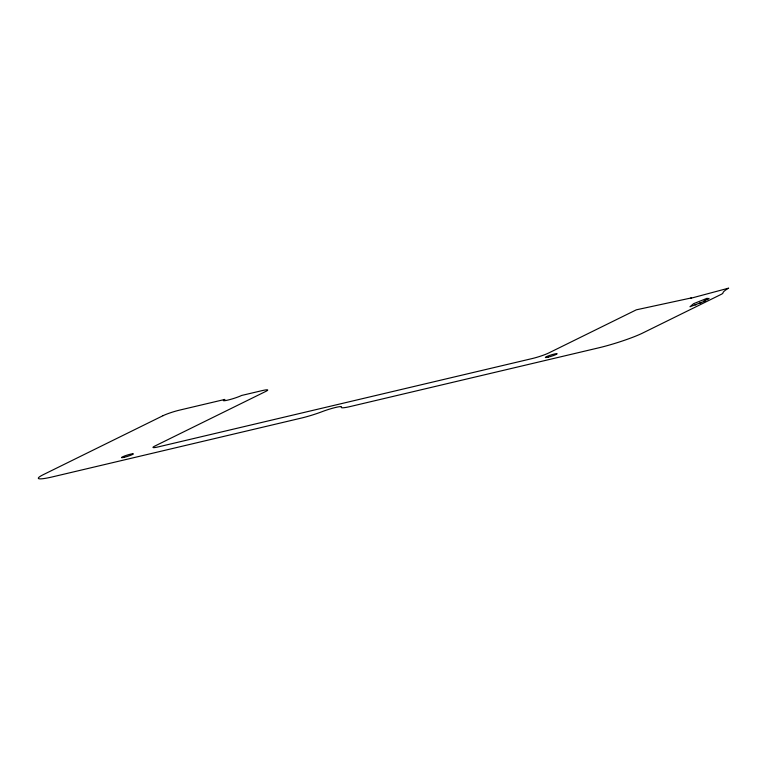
<?xml version="1.0" encoding="UTF-8"?>
<svg xmlns="http://www.w3.org/2000/svg" width="767" height="767" viewBox="0 0 767 767"><rect width="100%" height="100%" fill="white"/><g stroke="black" fill="none" stroke-linecap="round" stroke-linejoin="round"><path stroke-width="1.15" d="M703.598 301.326L707.203 298.258L693.569 303.694L689.964 306.762L705.544 300.875M706.771 299.072L709.111 298.373M705.793 300.031L708.075 299.398M699.696 303.032L701.182 302.783M694.969 304.873L696.168 304.739M163.035 415.685L43.403 474.61A33.278 3.538 -17.5 0 0 52.913 476.777L301.326 418.082A20.795 2.215 -17.5 0 0 322.37 411.563A13.202 1.4 -17.5 0 1 335.735 407.421A13.202 1.4 -17.5 0 1 341.43 407.066A20.795 2.215 -17.5 0 0 350.385 406.5L598.806 347.815A33.278 3.538 -17.5 0 0 642.688 333.041L721.018 294.451A12.483 1.323 -17.5 0 0 722.917 293.109A71.695 7.622 -17.5 0 1 728.65 288.143L690.683 298.305L691.556 297.874L636.342 309.82L548.664 353.012A12.473 1.323 -17.5 0 1 532.212 358.553L158.472 446.845A12.473 1.323 -17.5 0 1 154.905 446.03L265.794 391.41A12.473 1.323 -17.5 0 0 262.228 390.595L241.605 395.465A10.402 1.103 -17.5 0 1 227.885 400.086A10.402 1.103 -17.5 0 1 224.913 399.415L179.488 410.144A12.473 1.323 -17.5 0 0 163.035 415.685M124.484 457.237A6.241 0.662 -17.5 0 0 133.381 453.863A6.241 0.662 -17.5 0 0 124.407 456.058A6.241 0.662 -17.5 0 0 124.484 457.237M548.28 357.115A6.241 0.662 -17.5 0 0 557.178 353.74A6.241 0.662 -17.5 0 0 548.213 355.936A6.241 0.662 -17.5 0 0 548.28 357.115"/></g></svg>
